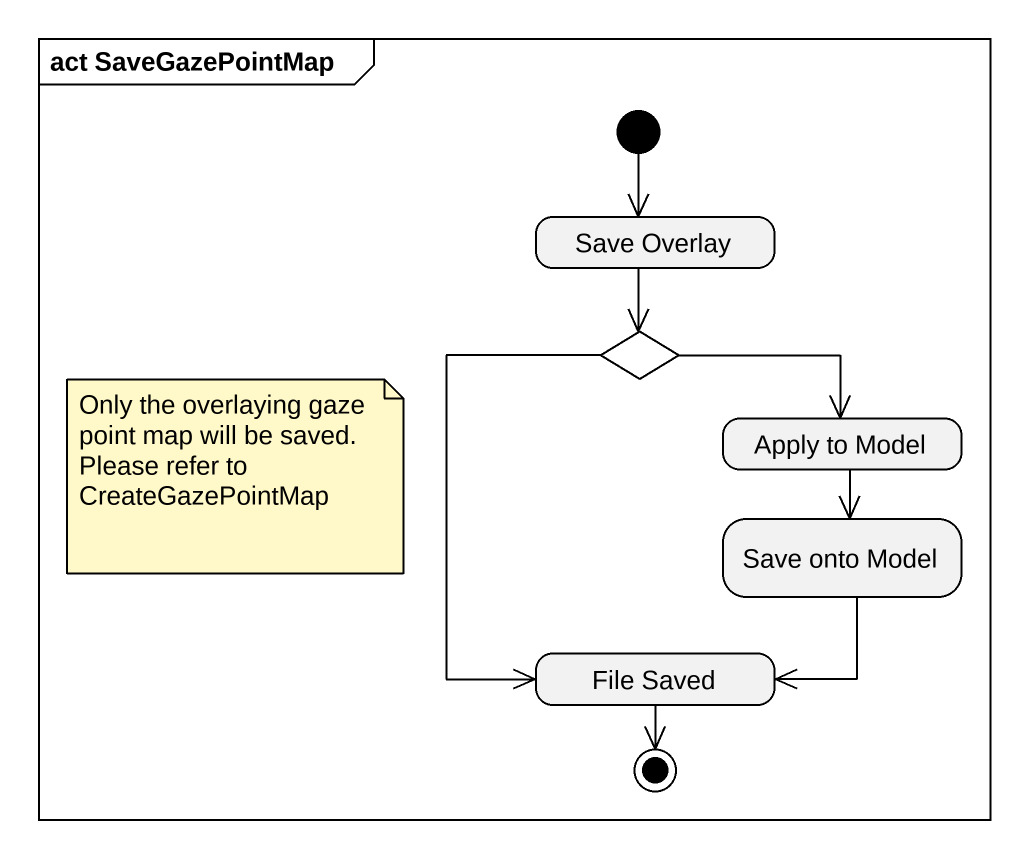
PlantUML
@startuml
mainframe act SaveGazePointMap
hide empty description
state "Save Overlay" as Save_Overlay
state choice1 <<choice>>
state "Apply to Model" as Apply_to_Model
state "Save onto Model" as Save_onto_Model
state "File Saved" as File_Saved
[*] --> Save_Overlay
Save_Overlay --> choice1
choice1 -right-> Apply_to_Model
choice1 --> File_Saved
Apply_to_Model --> Save_onto_Model
Save_onto_Model --> File_Saved
File_Saved --> [*]
note as N1
  Only the overlaying gaze point map will be saved. Please refer to CreateGazePointMap
end note
@enduml
